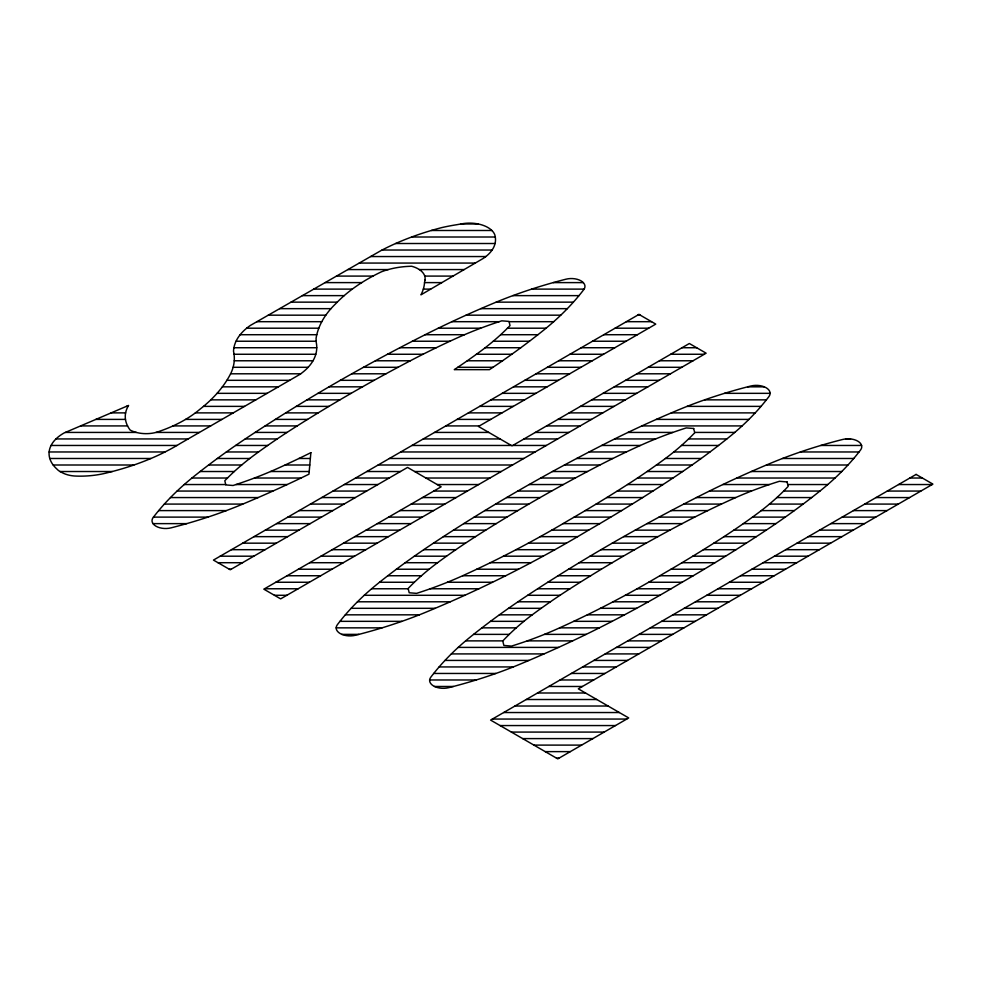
<?xml version="1.0" encoding="UTF-8"?>
<svg xmlns="http://www.w3.org/2000/svg" width="982" height="982" viewBox="0 0 982 982"><rect width="100%" height="100%" fill="white"/><g stroke="black" fill="none" stroke-linecap="round" stroke-linejoin="round"><path stroke-width="1.47" d="M460.963 223.97L478.197 223.97M431.331 230.488L491.872 230.488M411.667 237.006L495.296 237.006M395.611 243.511L495.063 243.511M382.035 250.029L492.117 250.029M370.607 256.548L485.869 256.548M359.24 263.066L475.3 263.066M347.873 269.571L388.246 269.571M419.314 269.571L464.155 269.571M336.507 276.089L372.951 276.089M424.752 276.089L453.009 276.089M325.128 282.607L361.781 282.607M424.531 282.607L441.863 282.607M553.222 282.607L583.283 282.607M313.761 289.113L352.293 289.113M423.328 289.113L430.717 289.113M531.643 289.113L584.13 289.113M302.395 295.631L344.191 295.631M512.862 295.631L578.999 295.631M291.016 302.149L337.256 302.149M496.192 302.149L573.39 302.149M279.649 308.655L330.971 308.655M480.836 308.655L567.326 308.655M268.282 315.173L325.815 315.173M466.094 315.173L560.771 315.173M637.649 315.173L640.276 315.173M256.903 321.691L321.789 321.691M451.929 321.691L499.126 321.691M509.093 321.691L553.701 321.691M626.369 321.691L651.557 321.691M246.678 328.197L318.806 328.197M438.291 328.197L480.664 328.197M507.473 328.197L546.078 328.197M615.076 328.197L648.672 328.197M240.16 334.715L316.793 334.715M425.157 334.715L464.461 334.715M500.66 334.715L537.915 334.715M603.795 334.715L637.392 334.715M236.048 341.233L316.179 341.233M412.379 341.233L449.94 341.233M493.259 341.233L529.482 341.233M592.514 341.233L626.111 341.233M233.912 347.738L316.756 347.738M399.821 347.738L436.192 347.738M485.194 347.738L520.779 347.738M581.234 347.738L614.83 347.738M682.011 347.738L696.692 347.738M234.047 354.257L315.799 354.257M387.497 354.257L423.009 354.257M476.442 354.257L511.806 354.257M569.953 354.257L603.537 354.257M670.731 354.257L704.315 354.257M234.232 360.775L313.012 360.775M375.394 360.775L410.329 360.775M467.272 360.775L502.551 360.775M558.66 360.775L592.256 360.775M659.45 360.775L693.034 360.775M233.102 367.293L308.152 367.293M363.512 367.293L398.017 367.293M457.796 367.293L493.001 367.293M547.379 367.293L580.976 367.293M648.157 367.293L681.754 367.293M230.586 373.798L300.713 373.798M351.826 373.798L385.951 373.798M536.098 373.798L569.695 373.798M636.876 373.798L670.473 373.798M226.867 380.316L289.653 380.316M340.337 380.316L374.117 380.316M524.818 380.316L558.414 380.316M625.595 380.316L659.192 380.316M222.374 386.834L278.372 386.834M329.044 386.834L362.505 386.834M513.537 386.834L547.121 386.834M614.315 386.834L647.899 386.834M747.67 386.834L764.291 386.834M217.034 393.34L267.092 393.34M317.947 393.34L351.102 393.34M502.256 393.34L535.841 393.34M603.034 393.34L636.618 393.34M724.507 393.34L770.121 393.34M210.786 399.858L255.811 399.858M307.035 399.858L339.919 399.858M490.963 399.858L524.56 399.858M591.741 399.858L625.338 399.858M704.61 399.858L766.39 399.858M126.396 406.376L128.028 406.376M203.495 406.376L244.53 406.376M296.306 406.376L328.945 406.376M479.682 406.376L513.279 406.376M580.46 406.376L614.057 406.376M687.105 406.376L761.025 406.376M111.138 412.882L125.622 412.882M195.357 412.882L233.25 412.882M285.75 412.882L318.168 412.882M468.402 412.882L501.998 412.882M569.179 412.882L602.776 412.882M671.32 412.882L755.207 412.882M95.868 419.4L125.475 419.4M185.573 419.4L221.957 419.4M275.365 419.4L307.575 419.4M457.121 419.4L490.705 419.4M557.899 419.4L591.495 419.4M656.295 419.4L748.91 419.4M80.61 425.918L127.562 425.918M173.028 425.918L210.676 425.918M265.152 425.918L297.19 425.918M445.84 425.918L479.425 425.918M546.618 425.918L580.202 425.918M641.872 425.918L742.11 425.918M65.34 432.424L136.338 432.424M156.015 432.424L199.395 432.424M255.111 432.424L287.014 432.424M434.547 432.424L488.778 432.424M535.325 432.424L568.922 432.424M628.001 432.424L672.83 432.424M694.63 432.424L734.757 432.424M55.974 438.942L188.114 438.942M245.242 438.942L277.194 438.942M423.267 438.942L500.071 438.942M524.044 438.942L557.641 438.942M614.658 438.942L655.608 438.942M688.578 438.942L726.84 438.942M845.625 438.942L850.547 438.942M51.076 445.46L176.969 445.46M235.643 445.46L267.705 445.46M411.986 445.46L511.352 445.46M512.764 445.46L546.36 445.46M601.745 445.46L640.374 445.46M681.496 445.46L718.542 445.46M820.792 445.46L861.595 445.46M49.137 451.966L165.013 451.966M226.351 451.966L258.536 451.966M400.705 451.966L535.08 451.966M589.09 451.966L626.32 451.966M673.799 451.966L709.986 451.966M800.379 451.966L859.017 451.966M49.8 458.484L150.933 458.484M217.341 458.484L249.772 458.484M298.921 458.484L310.361 458.484M389.424 458.484L523.787 458.484M576.667 458.484L612.854 458.484M665.403 458.484L701.16 458.484M782.47 458.484L853.726 458.484M53.175 465.002L133.933 465.002M208.614 465.002L241.695 465.002M285.111 465.002L309.784 465.002M378.131 465.002L512.506 465.002M564.466 465.002L599.928 465.002M656.43 465.002L692.052 465.002M766.451 465.002L847.969 465.002M59.976 471.52L112.304 471.52M200.144 471.52L234.281 471.52M270.602 471.52L309.207 471.52M366.851 471.52L400.447 471.52M414.65 471.52L501.225 471.52M552.485 471.52L587.469 471.52M647.126 471.52L682.662 471.52M751.328 471.52L841.746 471.52M191.932 478.025L227.468 478.025M254.424 478.025L301.008 478.025M355.57 478.025L389.167 478.025M425.93 478.025L489.944 478.025M540.714 478.025L575.28 478.025M637.502 478.025L672.965 478.025M736.807 478.025L835.019 478.025M909.848 478.025L922.356 478.025M184.235 484.543L225.737 484.543M235.999 484.543L287.186 484.543M344.289 484.543L377.886 484.543M437.211 484.543L478.664 484.543M529.138 484.543L563.324 484.543M627.523 484.543L663.022 484.543M722.85 484.543L769.385 484.543M787.736 484.543L827.752 484.543M898.567 484.543L932.163 484.543M177.091 491.061L272.91 491.061M333.008 491.061L366.593 491.061M433.786 491.061L467.371 491.061M517.772 491.061L551.602 491.061M617.236 491.061L652.92 491.061M709.421 491.061L751.426 491.061M783.673 491.061L819.921 491.061A387.154 223.515 0 0 0 860.625 449.879A13.687 7.905 0 0 0 857.765 441.127A13.687 7.905 0 0 0 842.605 439.482A387.154 223.515 0 0 0 771.336 462.952A947.863 547.244 0 0 0 701.848 494.83A1849.155 1067.594 0 0 0 526.634 595.988A947.863 547.244 0 0 0 471.421 636.103A387.154 223.515 0 0 0 430.754 677.261A13.687 7.905 0 0 0 433.614 686.001A13.687 7.905 0 0 0 448.774 687.658A387.154 223.515 0 0 0 520.043 664.176A1094.648 631.991 0 0 0 600.284 627.363A1266.952 731.467 0 0 0 680.072 583.418A1849.155 1067.594 0 0 0 764.733 531.139A947.863 547.244 0 0 0 819.958 491.025M887.286 491.061L920.883 491.061M170.475 497.567L258.119 497.567M321.728 497.567L355.312 497.567M422.505 497.567L456.09 497.567M506.602 497.567L540.1 497.567M606.766 497.567L642.658 497.567M696.447 497.567L735.714 497.567M776.872 497.567L811.66 497.567M876.005 497.567L909.59 497.567M164.35 504.085L242.8 504.085M310.435 504.085L344.031 504.085M411.213 504.085L444.809 504.085M495.615 504.085L528.819 504.085M596.099 504.085L632.212 504.085M683.767 504.085L721.439 504.085M769.434 504.085L803.129 504.085M864.725 504.085L898.309 504.085M158.691 510.603L226.363 510.603M299.154 510.603L332.751 510.603M399.932 510.603L433.528 510.603M484.813 510.603L517.747 510.603M585.235 510.603L621.594 510.603M671.307 510.603L707.789 510.603M761.296 510.603L794.34 510.603M853.432 510.603L887.028 510.603M153.474 517.109L207.889 517.109M287.873 517.109L321.47 517.109M388.651 517.109L422.248 517.109M474.196 517.109L506.884 517.109M574.163 517.109L610.792 517.109M659.069 517.109L694.728 517.109M752.507 517.109L785.269 517.109M842.151 517.109L875.748 517.109M153.02 523.627L186.727 523.627M276.593 523.627L310.177 523.627M377.37 523.627L410.967 523.627M463.75 523.627L496.217 523.627M563.042 523.627L599.818 523.627M647.052 523.627L682.171 523.627M743.349 523.627L775.903 523.627M830.87 523.627L864.467 523.627M265.312 530.145L298.896 530.145M366.09 530.145L399.674 530.145M453.488 530.145L485.746 530.145M551.786 530.145L588.635 530.145M635.256 530.145L669.92 530.145M733.849 530.145L766.242 530.145M819.589 530.145L853.186 530.145M254.019 536.651L287.616 536.651M354.797 536.651L388.393 536.651M443.385 536.651L475.46 536.651M540.21 536.651L577.649 536.651M623.656 536.651L657.903 536.651M724.004 536.651L756.336 536.651M808.309 536.651L841.893 536.651M242.738 543.169L276.335 543.169M343.516 543.169L377.113 543.169M433.504 543.132A1850.125 1068.158 0 0 1 609.429 441.556A948.526 547.625 0 0 1 679.213 409.568A387.522 223.736 0 0 1 750.8 386.024A13.797 7.966 0 0 1 766.083 387.706A13.797 7.966 0 0 1 768.967 396.519A387.522 223.736 0 0 1 728.202 437.849A948.526 547.625 0 0 1 672.793 478.136A1850.125 1068.158 0 0 1 587.788 530.636A1267.701 731.909 0 0 1 507.669 574.752A1095.384 632.408 0 0 1 427.084 611.7A387.522 223.736 0 0 1 355.496 635.244A13.797 7.966 0 0 1 340.214 633.574A13.797 7.966 0 0 1 337.329 624.748A387.522 223.736 0 0 1 378.082 583.418A948.526 547.625 0 0 1 433.504 543.132L465.48 543.169M528.304 543.169L566.418 543.169M612.252 543.169L646.144 543.169M713.816 543.169L746.246 543.169M797.016 543.169L830.612 543.169M231.457 549.687L265.054 549.687M332.235 549.687L365.832 549.687M423.745 549.687L455.844 549.687M516.053 549.687L554.904 549.687M601.058 549.687L634.605 549.687M703.419 549.687L735.997 549.687M785.735 549.687L819.332 549.687M220.177 556.193L253.773 556.193M320.954 556.193L354.551 556.193M414.343 556.193L446.54 556.193M503.41 556.193L543.083 556.193M590.035 556.193L623.312 556.193M692.813 556.193L725.575 556.193M774.454 556.193L808.051 556.193M218.016 562.711L242.48 562.711M309.674 562.711L343.258 562.711M405.235 562.711L437.555 562.711M490.313 562.711L530.955 562.711M579.208 562.711L612.228 562.711M682.011 562.711L714.97 562.711M763.174 562.711L796.77 562.711M229.297 569.229L231.2 569.229M298.393 569.229L331.977 569.229M396.397 569.229L429.159 569.229M476.736 569.229L518.508 569.229M568.566 569.229L601.352 569.229M670.988 569.229L704.192 569.229M751.893 569.229L785.477 569.229M287.1 575.747L320.697 575.747M387.841 575.747L421.45 575.747M462.645 575.747L505.718 575.747M558.095 575.747L590.698 575.747M659.855 575.747L693.231 575.747M740.612 575.747L774.197 575.747M275.819 582.252L309.416 582.252M379.543 582.252L414.367 582.252M447.436 582.252L492.534 582.252M547.809 582.252L580.239 582.252M648.66 582.252L682.073 582.252M729.319 582.252L762.916 582.252M264.539 588.77L298.135 588.77M371.613 588.77L408.217 588.77M430.226 588.77L478.909 588.77M537.67 588.77L569.977 588.77M637.146 588.77L671.074 588.77M718.038 588.77L751.635 588.77M274.432 595.288L286.842 595.288M364.261 595.288L464.83 595.288M527.715 595.288L560.022 595.288M625.276 595.288L659.867 595.288M706.758 595.288L740.354 595.288M357.448 601.794L450.259 601.794M517.968 601.794L550.411 601.794M613.05 601.794L648.378 601.794M695.477 601.794L729.061 601.794M351.151 608.312L435.161 608.312M508.541 608.312L541.156 608.312M600.419 608.312L636.594 608.312M684.196 608.312L717.781 608.312M345.32 614.83L419.375 614.83M499.384 614.83L532.232 614.83M587.322 614.83L624.491 614.83M672.903 614.83L706.5 614.83M339.956 621.336L401.883 621.336M490.521 621.336L523.885 621.336M573.733 621.336L612.068 621.336M661.623 621.336L695.219 621.336M336.175 627.854L382.023 627.854M481.929 627.854L516.25 627.854M559.605 627.854L599.315 627.854M650.342 627.854L683.938 627.854M341.834 634.372L358.896 634.372M473.606 634.372L509.253 634.372M544.445 634.372L586.168 634.372M639.061 634.372L672.658 634.372M465.615 640.878L502.882 640.878M527.236 640.878L572.58 640.878M627.78 640.878L661.365 640.878M458.213 647.396L558.537 647.396M616.487 647.396L650.084 647.396M451.339 653.914L544.016 653.914M605.207 653.914L638.803 653.914M444.993 660.42L528.967 660.42M593.926 660.42L627.523 660.42M439.114 666.938L513.267 666.938M582.645 666.938L616.242 666.938M433.713 673.456L495.91 673.456M571.364 673.456L604.949 673.456M429.625 679.974L476.221 679.974M560.084 679.974L593.668 679.974M434.51 686.479L453.353 686.479M548.791 686.479L582.387 686.479M537.51 692.997L585.518 692.997M526.229 699.515L596.798 699.515M514.949 706.021L608.079 706.021M503.668 712.539L619.36 712.539M492.375 719.057L626.749 719.057M500.096 725.563L615.468 725.563M511.377 732.081L604.188 732.081M522.657 738.599L592.907 738.599M533.938 745.105L581.614 745.105M545.219 751.623L570.333 751.623M556.499 758.141L559.053 758.141M310.877 452.653L308.974 474.171A1104.578 637.723 0 0 1 242.419 504.245A390.419 225.406 0 0 1 171.064 527.85A13.576 7.844 0 0 1 155.991 526.217A13.576 7.844 0 0 1 153.167 517.514A390.419 225.406 0 0 1 194.055 476.319A956.407 552.179 0 0 1 249.428 436.155A1866.475 1077.598 0 0 1 425.01 334.788A956.407 552.179 0 0 1 494.572 302.812A390.419 225.406 0 0 1 565.927 279.207A13.576 7.844 0 0 1 581 280.84A13.576 7.844 0 0 1 583.824 289.543A390.419 225.406 0 0 1 542.936 330.738A956.407 552.179 0 0 1 489.429 369.662L454.285 369.637A861.914 497.628 0 0 0 479.326 352.157A346.781 200.218 0 0 0 510.026 325.594L509.02 321.409L501.777 320.832A346.781 200.218 0 0 0 455.771 338.557A861.914 497.628 0 0 0 410.758 360.554A1701.266 982.221 0 0 0 293.618 428.177A861.914 497.628 0 0 0 255.516 454.163A346.781 200.218 0 0 0 224.817 480.726L225.823 484.912L233.078 485.489A346.781 200.218 0 0 0 279.084 467.763A997.503 575.906 0 0 0 310.877 452.653M424.948 280.128L424.494 282.828A81.776 47.222 0 0 1 420.947 294.833L483.304 258.376A49.137 28.368 0 0 0 494.719 234.588A25.79 14.89 0 0 0 461.884 223.81L456.814 224.706A139.861 80.745 0 0 0 441.79 227.591A230.647 133.171 0 0 0 381.458 250.336L250.41 325.41A72.054 41.6 0 0 0 233.52 351.237A97.414 56.244 0 0 1 231.126 372.73A196.498 113.446 0 0 1 199.911 409.261A128.482 74.178 0 0 1 159.796 431.184A23.838 13.76 0 0 1 130.201 430.116A58.122 33.56 0 0 1 128.568 405.443L64.149 432.939A49.824 28.76 0 0 0 56.993 469.126A17.602 10.164 0 0 0 61.829 472.477A22.12 12.778 0 0 0 76.596 476.098A65.819 38.003 0 0 0 107.345 472.759A213.646 123.351 0 0 0 180.111 443.569L299.682 374.523A73.024 42.152 0 0 0 316.216 342.301L316.081 338.299A141.371 81.616 0 0 1 335.918 303.524A188.348 108.744 0 0 1 381.482 271.781A58.343 33.683 0 0 1 411.703 266.257A23.396 13.503 0 0 1 424.948 280.128M638.963 314.412L213.45 560.084L230.254 569.781L407.542 467.42L441.139 486.814L263.839 589.175L280.643 598.873L706.144 353.201L689.352 343.504L512.052 445.865L478.467 426.47L655.755 324.109L638.963 314.412M916.108 474.416L490.595 720.088L557.776 758.877L628.701 717.928L578.312 688.836L932.9 484.114L916.108 474.416M693.673 428.508L686.283 427.907A343.405 198.266 0 0 0 639.994 445.632A853.223 492.608 0 0 0 594.724 467.702A1683.443 971.922 0 0 0 477.068 535.632A853.223 492.608 0 0 0 438.844 561.765A343.405 198.266 0 0 0 408.144 588.488L409.199 592.76L416.589 593.361A343.405 198.266 0 0 0 462.866 575.636A987.376 570.051 0 0 0 515.255 550.104A1147.872 662.715 0 0 0 568.431 520.448A1683.443 971.922 0 0 0 625.804 485.636A853.223 492.608 0 0 0 664.028 459.502A343.405 198.266 0 0 0 694.716 432.78L693.673 428.508M787.073 481.941L779.401 481.29A329.596 190.287 0 0 0 733.161 498.709A818.055 472.305 0 0 0 687.952 520.595A1612.309 930.862 0 0 0 570.837 588.218A818.055 472.305 0 0 0 532.919 614.315A329.596 190.287 0 0 0 502.759 641.013L503.876 645.444L511.536 646.095A329.596 190.287 0 0 0 557.776 628.676A946.488 546.446 0 0 0 610.092 603.341A1099.889 635.01 0 0 0 663.059 573.844A1612.309 930.862 0 0 0 720.113 539.167A818.055 472.305 0 0 0 758.03 513.058A329.596 190.287 0 0 0 788.19 486.36L787.073 481.941"/></g></svg>
